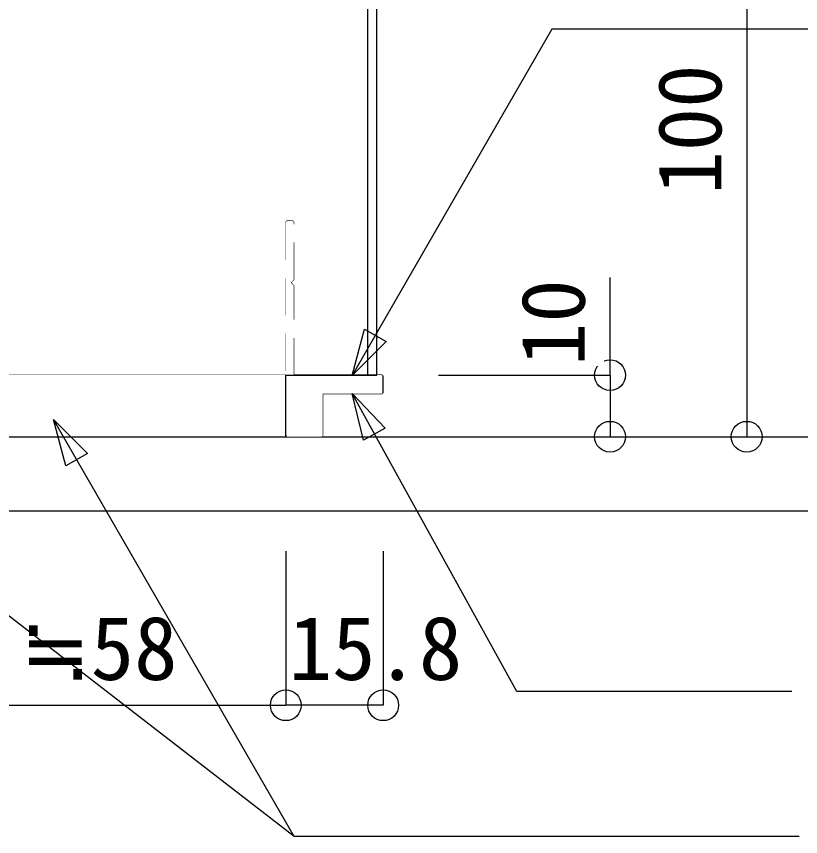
# Model space of a CAD drawing. Units: millimetres, scale not verified. Extents: x -1051 to 1051, y -744 to 744.
# Drawn here: x 619.2 to 746.5, y -231.5 to -98.4 of the extents above; entities that cross this region are included whole.
import ezdxf
from ezdxf.enums import TextEntityAlignment as Align

# ---------------------------------------------------------------- set-up
doc = ezdxf.new("R2010")
doc.units = ezdxf.units.MM
doc.header["$LTSCALE"] = 5
doc.linetypes.add('DASHED1', pattern=[1.8, 1.2, -0.6])
for name, color, linetype in [('1-0', 7, 'Continuous'), ('2-0', 7, 'Continuous'), ('3-0', 5, 'Continuous'), ('4-0', 4, 'Continuous'), ('5-0', 7, 'Continuous')]:
    doc.layers.add(name, color=color, linetype=linetype)
doc.styles.add('ＭＳ ゴシック', font='')
doc.styles.get('ＭＳ ゴシック').set_extended_font_data('MS Gothic')

msp = doc.modelspace()

# ---------------------------------------------------------------- linework, layer by layer
at = {"layer": '1-0'}
for p, q in [((263.154, -166.635), (928.436, -166.635)), ((263.154, -178.635), (928.436, -178.635))]:
    msp.add_line(p, q, dxfattribs=at)
at = {"layer": '2-0', "linetype": 'DASHED1'}
msp.add_line((663.942, -131.635), (663.242, -131.635), dxfattribs=at)
at = {"layer": '2-0'}
for p, q in [((605.242, -156.635), (662.942, -156.635)), ((662.942, -166.635), (662.942, -156.635)), ((605.242, -166.635), (662.942, -166.635))]:
    msp.add_line(p, q, dxfattribs=at)
for points in [[(663.242, -131.635), (663.212, -131.636), (663.183, -131.641), (663.155, -131.648), (663.127, -131.658), (663.1, -131.67), (663.075, -131.686), (663.051, -131.703), (663.01, -131.745), (662.992, -131.768), (662.977, -131.794), (662.965, -131.82), (662.955, -131.848), (662.947, -131.876), (662.943, -131.906), (662.942, -131.935)], [(664.242, -131.935), (664.236, -131.876), (664.219, -131.82), (664.191, -131.768), (664.154, -131.723), (664.108, -131.686), (664.056, -131.658), (664, -131.641), (663.942, -131.635)]]:
    msp.add_lwpolyline(points, dxfattribs=at)
for points in [[(664.219, -131.82), (664.242, -141.135), (664.236, -131.876)], [(664.236, -131.876), (664.242, -141.135), (664.242, -131.935)], [(678.608, -156.686), (678.608, -159.584), (678.654, -156.723)], [(678.608, -159.584), (678.654, -159.547), (678.654, -156.723)], [(678.654, -156.723), (678.654, -159.547), (678.691, -156.768)], [(678.654, -159.547), (678.691, -159.502), (678.691, -156.768)], [(678.691, -156.768), (678.691, -159.502), (678.719, -156.82)], [(678.691, -159.502), (678.719, -159.45), (678.719, -156.82)], [(678.719, -156.82), (678.719, -159.45), (678.736, -156.876)], [(678.719, -159.45), (678.736, -159.394), (678.736, -156.876)], [(678.736, -156.876), (678.736, -159.394), (678.742, -156.935)], [(678.736, -159.394), (678.742, -159.335), (678.742, -156.935)]]:
    msp.add_solid(points, dxfattribs=at)
at = {"layer": '4-0'}
for p, q in [((737.742, -66.635), (737.742, -166.635)), ((715.564, -156.635), (715.564, -140.775)), ((687.742, -156.635), (715.564, -156.635)), ((715.564, -156.635), (715.564, -166.635)), ((687.742, -166.635), (737.742, -166.635)), ((687.742, -166.635), (715.564, -166.635)), ((716.942, -166.635), (767.742, -166.635)), ((662.942, -185.191), (662.942, -210.191)), ((662.942, -185.191), (662.942, -210.191)), ((678.742, -185.191), (678.742, -210.191)), ((605.242, -210.191), (662.942, -210.191)), ((678.742, -210.191), (662.942, -210.191))]:
    msp.add_line(p, q, dxfattribs=at)
for centre in [(715.564, -156.635), (715.564, -166.635), (737.742, -166.635), (662.942, -210.191), (662.942, -210.191), (678.742, -210.191)]:
    msp.add_circle(centre, 2.5, dxfattribs=at)

# ---------------------------------------------------------------- texts
at = {"layer": '4-0', "style": 'ＭＳ ゴシック'}
msp.add_text('100', height=10.35, rotation=90, dxfattribs=at).set_placement((736.742, -127.359), align=Align.BOTTOM_LEFT)
for s, p in [('≒58', (619.839, -209.191)), ('15.8', (663.418, -209.191))]:
    msp.add_text(s, height=10.35, dxfattribs=at).set_placement(p, align=Align.BOTTOM_LEFT)

# ---------------------------------------------------------------- next in the draw order: wipeouts: each hides what was drawn before it
at = {"color": 7}
msp.add_wipeout([(714.564, -155.168), (700.453, -155.168), (700.453, -140.775), (714.564, -140.775)], dxfattribs=at)
msp.add_wipeout([(605.242, -166.635), (605.242, -156.635), (662.942, -156.635), (662.942, -166.635)])

# ---------------------------------------------------------------- next in the draw order: linework, layer by layer
at = {"layer": '2-0', "linetype": 'DASHED1'}
msp.add_line((662.942, -131.935), (662.942, -156.635), dxfattribs=at)
msp.add_lwpolyline([(662.942, -156.635), (664.242, -156.635), (664.242, -142.135), (663.742, -141.635), (664.242, -141.135), (664.242, -131.935)], dxfattribs=at)
at = {"layer": '2-0'}
msp.add_lwpolyline([(678.442, -156.635), (662.942, -156.635), (662.942, -166.335), (662.947, -166.394), (662.965, -166.45), (662.992, -166.502), (663.03, -166.547), (663.075, -166.584), (663.127, -166.612), (663.183, -166.629), (663.242, -166.635), (668.642, -166.635), (668.7, -166.629), (668.756, -166.612), (668.808, -166.584), (668.854, -166.547), (668.891, -166.502), (668.919, -166.45), (668.936, -166.394), (668.942, -166.335), (668.942, -159.635), (678.442, -159.635), (678.5, -159.629), (678.556, -159.612), (678.608, -159.584), (678.654, -159.547), (678.691, -159.502), (678.719, -159.45), (678.736, -159.394), (678.742, -159.335), (678.742, -156.935), (678.736, -156.876), (678.719, -156.82), (678.691, -156.768), (678.654, -156.723), (678.608, -156.686), (678.556, -156.658), (678.5, -156.641)], close=True, dxfattribs=at)
at = {"layer": '5-0', "color": 6}
msp.add_lwpolyline([(627.257, -171.34), (625.247, -163.836), (630.74, -169.329)], close=True, dxfattribs=at)

# ---------------------------------------------------------------- next in the draw order: texts
at = {"layer": '4-0', "style": 'ＭＳ ゴシック'}
msp.add_text('10', height=10.35, rotation=90, dxfattribs=at).set_placement((714.564, -155.168), align=Align.BOTTOM_LEFT)

# ---------------------------------------------------------------- next in the draw order: wipeouts: each hides what was drawn before it
for points in [[(664.191, -131.768), (664.242, -141.135), (664.219, -131.82), (664.219, -131.82)], [(678.556, -159.612), (678.608, -159.584), (678.608, -156.686), (678.608, -156.686)]]:
    msp.add_wipeout(points)

# ---------------------------------------------------------------- next in the draw order: wipeouts: each hides what was drawn before it
for points in [[(664.154, -131.723), (664.242, -141.135), (664.191, -131.768), (664.191, -131.768)], [(678.556, -156.658), (678.556, -159.612), (678.608, -156.686), (678.608, -156.686)]]:
    msp.add_wipeout(points)

# ---------------------------------------------------------------- next in the draw order: wipeouts: each hides what was drawn before it
for points in [[(664.108, -131.686), (664.242, -141.135), (664.154, -131.723), (664.154, -131.723)], [(678.5, -159.629), (678.556, -159.612), (678.556, -156.658), (678.556, -156.658)]]:
    msp.add_wipeout(points)

# ---------------------------------------------------------------- next in the draw order: wipeouts: each hides what was drawn before it
for points in [[(664.056, -131.658), (664.242, -141.135), (664.108, -131.686), (664.108, -131.686)], [(678.5, -156.641), (678.5, -159.629), (678.556, -156.658), (678.556, -156.658)]]:
    msp.add_wipeout(points)

# ---------------------------------------------------------------- next in the draw order: wipeouts: each hides what was drawn before it
for points in [[(664, -131.641), (664.242, -141.135), (664.056, -131.658), (664.056, -131.658)], [(678.442, -159.635), (678.5, -159.629), (678.5, -156.641), (678.5, -156.641)]]:
    msp.add_wipeout(points)

# ---------------------------------------------------------------- next in the draw order: wipeouts: each hides what was drawn before it
for points in [[(663.942, -131.635), (664.242, -141.135), (664, -131.641), (664, -131.641)], [(678.442, -156.635), (678.442, -159.635), (678.5, -156.641), (678.5, -156.641)]]:
    msp.add_wipeout(points)

# ---------------------------------------------------------------- next in the draw order: wipeouts: each hides what was drawn before it
for points in [[(663.742, -141.635), (664.242, -141.135), (663.942, -131.635), (663.942, -131.635)], [(668.942, -159.635), (678.442, -159.635), (678.442, -156.635), (678.442, -156.635)]]:
    msp.add_wipeout(points)

# ---------------------------------------------------------------- next in the draw order: wipeouts: each hides what was drawn before it
for points in [[(663.242, -131.635), (663.742, -141.635), (663.942, -131.635), (663.942, -131.635)], [(662.942, -156.635), (668.942, -159.635), (678.442, -156.635), (678.442, -156.635)]]:
    msp.add_wipeout(points)

# ---------------------------------------------------------------- next in the draw order: linework, layer by layer
at = {"layer": '2-0'}
for points in [[(668.919, -166.45), (668.936, -166.394), (668.942, -159.635)], [(668.936, -166.394), (668.942, -166.335), (668.942, -159.635)]]:
    msp.add_solid(points, dxfattribs=at)
at = {"layer": '3-0', "color": 7}
msp.add_line((676.242, -156.646), (676.242, 509.365), dxfattribs=at)
at = {"layer": '5-0', "color": 6}
for points in [[(780.103, -100.536), (706.137, -100.536), (673.72, -156.685)], [(745.039, -207.965), (700.446, -207.965), (673.692, -159.635)]]:
    msp.add_lwpolyline(points, dxfattribs=at)
for points in [[(679.213, -151.192), (673.72, -156.685), (675.731, -149.181)], [(675.567, -167.173), (673.692, -159.635), (679.085, -165.226)]]:
    msp.add_lwpolyline(points, close=True, dxfattribs=at)

# ---------------------------------------------------------------- next in the draw order: wipeouts: each hides what was drawn before it
msp.add_wipeout([(668.891, -166.502), (668.919, -166.45), (668.942, -159.635), (668.942, -159.635)])

# ---------------------------------------------------------------- next in the draw order: wipeouts: each hides what was drawn before it
msp.add_wipeout([(668.854, -166.547), (668.891, -166.502), (668.942, -159.635), (668.942, -159.635)])

# ---------------------------------------------------------------- next in the draw order: wipeouts: each hides what was drawn before it
msp.add_wipeout([(668.808, -166.584), (668.854, -166.547), (668.942, -159.635), (668.942, -159.635)])

# ---------------------------------------------------------------- next in the draw order: wipeouts: each hides what was drawn before it
msp.add_wipeout([(668.756, -166.612), (668.808, -166.584), (668.942, -159.635), (668.942, -159.635)])

# ---------------------------------------------------------------- next in the draw order: wipeouts: each hides what was drawn before it
msp.add_wipeout([(668.7, -166.629), (668.756, -166.612), (668.942, -159.635), (668.942, -159.635)])

# ---------------------------------------------------------------- next in the draw order: wipeouts: each hides what was drawn before it
msp.add_wipeout([(668.642, -166.635), (668.7, -166.629), (668.942, -159.635), (668.942, -159.635)])

# ---------------------------------------------------------------- next in the draw order: wipeouts: each hides what was drawn before it
msp.add_wipeout([(663.242, -166.635), (668.642, -166.635), (668.942, -159.635), (668.942, -159.635)])

# ---------------------------------------------------------------- next in the draw order: wipeouts: each hides what was drawn before it
msp.add_wipeout([(663.183, -166.629), (663.242, -166.635), (668.942, -159.635), (668.942, -159.635)])

# ---------------------------------------------------------------- next in the draw order: wipeouts: each hides what was drawn before it
msp.add_wipeout([(663.127, -166.612), (663.183, -166.629), (668.942, -159.635), (668.942, -159.635)])

# ---------------------------------------------------------------- next in the draw order: wipeouts: each hides what was drawn before it
msp.add_wipeout([(663.075, -166.584), (663.127, -166.612), (668.942, -159.635), (668.942, -159.635)])

# ---------------------------------------------------------------- next in the draw order: wipeouts: each hides what was drawn before it
msp.add_wipeout([(663.03, -166.547), (663.075, -166.584), (668.942, -159.635), (668.942, -159.635)])

# ---------------------------------------------------------------- next in the draw order: wipeouts: each hides what was drawn before it
msp.add_wipeout([(662.992, -166.502), (663.03, -166.547), (668.942, -159.635), (668.942, -159.635)])

# ---------------------------------------------------------------- next in the draw order: wipeouts: each hides what was drawn before it
msp.add_wipeout([(662.965, -166.45), (662.992, -166.502), (668.942, -159.635), (668.942, -159.635)])

# ---------------------------------------------------------------- next in the draw order: wipeouts: each hides what was drawn before it
msp.add_wipeout([(662.947, -166.394), (662.965, -166.45), (668.942, -159.635), (668.942, -159.635)])

# ---------------------------------------------------------------- next in the draw order: wipeouts: each hides what was drawn before it
msp.add_wipeout([(662.942, -166.335), (662.947, -166.394), (668.942, -159.635), (668.942, -159.635)])

# ---------------------------------------------------------------- next in the draw order: wipeouts: each hides what was drawn before it
msp.add_wipeout([(662.942, -156.635), (662.942, -166.335), (668.942, -159.635), (668.942, -159.635)])

# ---------------------------------------------------------------- next in the draw order: linework, layer by layer
msp.add_line((664.313, -231.501), (573.892, -161.635), dxfattribs=at)
msp.add_lwpolyline([(746.229, -231.501), (664.313, -231.501), (625.247, -163.836)], dxfattribs=at)

# ---------------------------------------------------------------- next in the draw order: wipeouts: each hides what was drawn before it
msp.add_wipeout([(663.742, -141.635), (664.242, -156.635), (664.242, -142.135), (664.242, -142.135)])

# ---------------------------------------------------------------- next in the draw order: wipeouts: each hides what was drawn before it
msp.add_wipeout([(663.242, -131.635), (664.242, -156.635), (663.742, -141.635), (663.742, -141.635)])

# ---------------------------------------------------------------- next in the draw order: wipeouts: each hides what was drawn before it
msp.add_wipeout([(663.212, -131.636), (664.242, -156.635), (663.242, -131.635), (663.242, -131.635)])

# ---------------------------------------------------------------- next in the draw order: wipeouts: each hides what was drawn before it
msp.add_wipeout([(663.183, -131.641), (664.242, -156.635), (663.212, -131.636), (663.212, -131.636)])

# ---------------------------------------------------------------- next in the draw order: wipeouts: each hides what was drawn before it
msp.add_wipeout([(663.155, -131.648), (664.242, -156.635), (663.183, -131.641), (663.183, -131.641)])

# ---------------------------------------------------------------- next in the draw order: wipeouts: each hides what was drawn before it
msp.add_wipeout([(663.127, -131.658), (664.242, -156.635), (663.155, -131.648), (663.155, -131.648)])

# ---------------------------------------------------------------- next in the draw order: wipeouts: each hides what was drawn before it
msp.add_wipeout([(663.1, -131.67), (664.242, -156.635), (663.127, -131.658), (663.127, -131.658)])

# ---------------------------------------------------------------- next in the draw order: wipeouts: each hides what was drawn before it
msp.add_wipeout([(663.075, -131.686), (664.242, -156.635), (663.1, -131.67), (663.1, -131.67)])

# ---------------------------------------------------------------- next in the draw order: wipeouts: each hides what was drawn before it
msp.add_wipeout([(663.051, -131.703), (664.242, -156.635), (663.075, -131.686), (663.075, -131.686)])

# ---------------------------------------------------------------- next in the draw order: wipeouts: each hides what was drawn before it
msp.add_wipeout([(663.01, -131.745), (664.242, -156.635), (663.051, -131.703), (663.051, -131.703)])

# ---------------------------------------------------------------- next in the draw order: wipeouts: each hides what was drawn before it
msp.add_wipeout([(662.992, -131.768), (664.242, -156.635), (663.01, -131.745), (663.01, -131.745)])

# ---------------------------------------------------------------- next in the draw order: wipeouts: each hides what was drawn before it
msp.add_wipeout([(662.977, -131.794), (664.242, -156.635), (662.992, -131.768), (662.992, -131.768)])

# ---------------------------------------------------------------- next in the draw order: wipeouts: each hides what was drawn before it
msp.add_wipeout([(662.965, -131.82), (664.242, -156.635), (662.977, -131.794), (662.977, -131.794)])

# ---------------------------------------------------------------- next in the draw order: wipeouts: each hides what was drawn before it
msp.add_wipeout([(662.955, -131.848), (664.242, -156.635), (662.965, -131.82), (662.965, -131.82)])

# ---------------------------------------------------------------- next in the draw order: wipeouts: each hides what was drawn before it
msp.add_wipeout([(662.947, -131.876), (664.242, -156.635), (662.955, -131.848), (662.955, -131.848)])

# ---------------------------------------------------------------- next in the draw order: wipeouts: each hides what was drawn before it
msp.add_wipeout([(662.943, -131.906), (664.242, -156.635), (662.947, -131.876), (662.947, -131.876)])

# ---------------------------------------------------------------- next in the draw order: wipeouts: each hides what was drawn before it
msp.add_wipeout([(662.942, -156.635), (664.242, -156.635), (662.943, -131.906), (662.943, -131.906)])

# ---------------------------------------------------------------- next in the draw order: linework, layer by layer
at = {"layer": '2-0'}
msp.add_solid([(662.942, -131.935), (662.942, -156.635), (662.943, -131.906)], dxfattribs=at)
at = {"layer": '3-0', "color": 7}
msp.add_lwpolyline([(560.542, -166.635), (662.942, -166.635), (662.942, -156.646), (677.742, -156.646), (677.742, 533.365), (545.742, 533.365), (545.742, -156.635), (560.542, -156.635)], close=True, dxfattribs=at)

doc.saveas('drawing.dxf')
